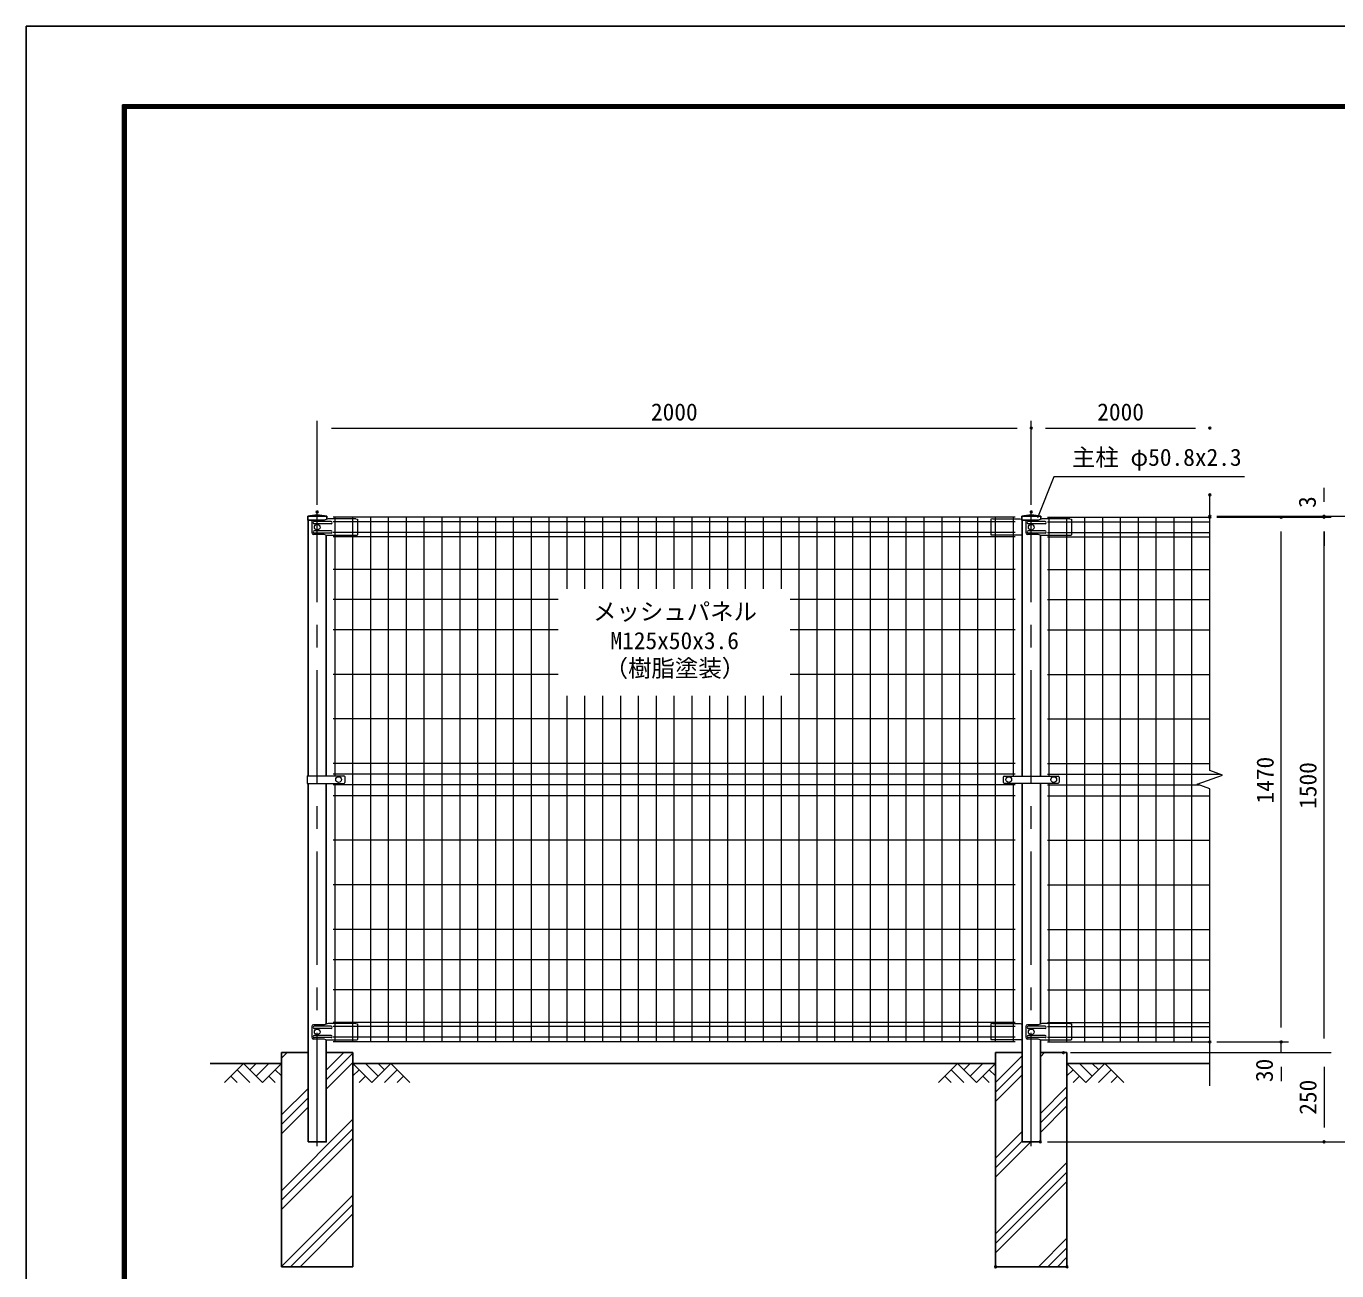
# Model space of a CAD drawing. Units: millimetres, scale not verified. Extents: x -4200 to 4200, y -2970 to 2970.
# Drawn here: x -4200 to -529, y -517 to 2970 of the extents above; entities that cross this region are included whole.
import ezdxf
from ezdxf.enums import TextEntityAlignment as Align

# ---------------------------------------------------------------- set-up
doc = ezdxf.new("R2010")
doc.units = ezdxf.units.MM
doc.header["$LTSCALE"] = 10
doc.header["$PDMODE"] = 32
doc.header["$PDSIZE"] = 5
doc.linetypes.add('USER1', pattern=[50.8, 31.75, -6.35, 6.35, -6.35])
for name, color, linetype, lineweight in [('0-3_D-TTL', 7, 'Continuous', 25), ('0-4_D-STR1', 1, 'Continuous', 25), ('0-5_D-BMK', 2, 'USER1', 13), ('0-6_D-STR2', 7, 'Continuous', 13), ('0-7_D-STR-DIM', 7, 'Continuous', 13), ('0-A_D-STR3', 3, 'Continuous', 13), ('0-B_D-STR-TXT', 7, 'Continuous', 13), ('0-C_D-DCR-HCH', 7, 'Continuous', 13), ('0-D_D-STR4', 7, 'Continuous', 25), ('0-E_D-BGD', 7, 'Continuous', 25)]:
    doc.layers.add(name, color=color, linetype=linetype, lineweight=lineweight)
doc.layers.add('0-9_Defpoints', color=7, linetype='Continuous')
doc.styles.add('ＭＳ ゴシック', font='')
doc.styles.get('ＭＳ ゴシック').set_extended_font_data('MS Gothic')

msp = doc.modelspace()

# ---------------------------------------------------------------- linework, layer by layer
at = {"layer": '0-3_D-TTL', "color": 2}
msp.add_lwpolyline([(-4200, 2970), (4200, 2970), (4200, -2970), (-4200, -2970)], close=True, dxfattribs=at)
at = {"layer": '0-3_D-TTL'}
for points in [[(-3930, 2750), (3930, 2750), (3930, -2750), (-3930, -2750)], [(-3927.5, 2747.5), (3927.5, 2747.5), (3927.5, -2747.5), (-3927.5, -2747.5)], [(-3925, 2745), (3925, 2745), (3925, -2745), (-3925, -2745)], [(-3922.5, 2742.5), (3922.5, 2742.5), (3922.5, -2742.5), (-3922.5, -2742.5)], [(-3920, 2740), (3920, 2740), (3920, -2740), (-3920, -2740)]]:
    msp.add_lwpolyline(points, close=True, dxfattribs=at)
at = {"layer": '0-4_D-STR1'}
for p, q in [((-3358.37, 1596.98), (-3411.57, 1596.98)), ((-3411.57, 1596.98), (-3411.57, 1585.98)), ((-3365.62, 1585.98), (-3411.57, 1585.98)), ((-3410.37, 1585.98), (-3410.37, 869.48)), ((-3358.37, 1588.49), (-3358.37, 1596.98)), ((-1358.37, 1596.98), (-1411.57, 1596.98)), ((-1411.57, 1596.98), (-1411.57, 1585.98)), ((-1365.62, 1585.98), (-1411.57, 1585.98)), ((-1410.37, 1585.98), (-1410.37, 868.98)), ((-1358.37, 1588.49), (-1358.37, 1596.98)), ((-3359.57, 869.48), (-3359.57, 1544.16)), ((-1359.57, 868.98), (-1359.57, 1544.16)), ((-3410.37, 848.48), (-3410.37, -156.02)), ((-3359.57, 174.07), (-3359.57, 848.48)), ((-1410.37, 848.98), (-1410.37, -156.02)), ((-1359.57, 174.07), (-1359.57, 848.98))]:
    msp.add_line(p, q, dxfattribs=at)
for points in [[(-3410.37, -156.02), (-3359.57, -156.02), (-3359.57, 130.16)], [(-1410.37, -156.02), (-1359.57, -156.02), (-1359.57, 130.16)]]:
    msp.add_lwpolyline(points, dxfattribs=at)
for centre in [(-3384.97, 1480.55), (-1384.97, 1480.55)]:
    msp.add_arc(centre, 119.43, 77.13052, 102.86948, dxfattribs=at)
at = {"layer": '0-5_D-BMK'}
for p, q in [((-3384.97, -168.02), (-3384.97, 1608.98)), ((-1384.97, -168.02), (-1384.97, 1608.98))]:
    msp.add_line(p, q, dxfattribs=at)
at = {"layer": '0-6_D-STR2'}
for p, q in [((-1429.97, 1593.98), (-3339.97, 1593.98)), ((-1429.97, 1580.88), (-3339.97, 1580.88)), ((-3334.97, 869.48), (-3334.97, 1593.98)), ((-3284.97, 123.98), (-3284.97, 1593.98)), ((-3234.97, 123.98), (-3234.97, 1593.98)), ((-3184.97, 123.98), (-3184.97, 1593.98)), ((-3134.97, 123.98), (-3134.97, 1593.98)), ((-3084.97, 123.98), (-3084.97, 1593.98)), ((-3034.97, 123.98), (-3034.97, 1593.98)), ((-2984.97, 123.98), (-2984.97, 1593.98)), ((-2934.97, 123.98), (-2934.97, 1593.98)), ((-2884.97, 123.98), (-2884.97, 1593.98)), ((-2834.97, 123.98), (-2834.97, 1593.98)), ((-2784.97, 123.98), (-2784.97, 1593.98)), ((-2734.97, 123.98), (-2734.97, 1593.98)), ((-2684.97, 1393.98), (-2684.97, 1593.98)), ((-2634.97, 1393.98), (-2634.97, 1593.98)), ((-2584.97, 1393.98), (-2584.97, 1593.98)), ((-2534.97, 1393.98), (-2534.97, 1593.98)), ((-2484.97, 1393.98), (-2484.97, 1593.98)), ((-2434.97, 1393.98), (-2434.97, 1593.98)), ((-2384.97, 1393.98), (-2384.97, 1593.98)), ((-2334.97, 1393.98), (-2334.97, 1593.98)), ((-2284.97, 1393.98), (-2284.97, 1593.98)), ((-2234.97, 1393.98), (-2234.97, 1593.98)), ((-2184.97, 1393.98), (-2184.97, 1593.98)), ((-2134.97, 1393.98), (-2134.97, 1593.98)), ((-2084.97, 1393.98), (-2084.97, 1593.98)), ((-2034.97, 123.98), (-2034.97, 1593.98)), ((-1984.97, 123.98), (-1984.97, 1593.98)), ((-1934.97, 123.98), (-1934.97, 1593.98)), ((-1884.97, 123.98), (-1884.97, 1593.98)), ((-1834.97, 123.98), (-1834.97, 1593.98)), ((-1784.97, 123.98), (-1784.97, 1593.98)), ((-1734.97, 123.98), (-1734.97, 1593.98)), ((-1684.97, 123.98), (-1684.97, 1593.98)), ((-1634.97, 123.98), (-1634.97, 1593.98)), ((-1584.97, 123.98), (-1584.97, 1593.98)), ((-1534.97, 123.98), (-1534.97, 1593.98)), ((-1484.97, 123.98), (-1484.97, 1593.98)), ((-1434.97, 868.98), (-1434.97, 1593.98)), ((-1339.97, 1593.98), (-884.97, 1593.98)), ((-1339.97, 1580.88), (-884.97, 1580.88)), ((-1334.97, 868.98), (-1334.97, 1593.98)), ((-1284.97, 123.98), (-1284.97, 1593.98)), ((-1234.97, 123.98), (-1234.97, 1593.98)), ((-1184.97, 123.98), (-1184.97, 1593.98)), ((-1134.97, 123.98), (-1134.97, 1593.98)), ((-1084.97, 123.98), (-1084.97, 1593.98)), ((-1034.97, 123.98), (-1034.97, 1593.98)), ((-984.97, 123.98), (-984.97, 1593.98)), ((-934.97, 123.98), (-934.97, 1593.98)), ((-1429.97, 1551.08), (-3339.97, 1551.08)), ((-1339.97, 1551.08), (-884.97, 1551.08)), ((-1429.97, 1539.22), (-3339.97, 1539.22)), ((-1339.97, 1539.22), (-884.97, 1539.22)), ((-2034.97, 1447.98), (-3339.97, 1447.98)), ((-1429.97, 1447.98), (-2059.97, 1447.98)), ((-1339.97, 1447.98), (-884.97, 1447.98)), ((-2709.97, 1363.48), (-3339.97, 1363.48)), ((-1429.97, 1363.48), (-2059.97, 1363.48)), ((-1339.97, 1363.48), (-884.97, 1363.48)), ((-2709.97, 1278.98), (-3339.97, 1278.98)), ((-1429.97, 1278.98), (-2059.97, 1278.98)), ((-1339.97, 1278.98), (-884.97, 1278.98)), ((-2709.97, 1153.98), (-3339.97, 1153.98)), ((-1429.97, 1153.98), (-2059.97, 1153.98)), ((-1339.97, 1153.98), (-884.97, 1153.98)), ((-2684.97, 123.98), (-2684.97, 1093.98)), ((-2634.97, 123.98), (-2634.97, 1093.98)), ((-2584.97, 123.98), (-2584.97, 1093.98)), ((-2534.97, 123.98), (-2534.97, 1093.98)), ((-2484.97, 123.98), (-2484.97, 1093.98)), ((-2434.97, 123.98), (-2434.97, 1093.98)), ((-2384.97, 123.98), (-2384.97, 1093.98)), ((-2334.97, 123.98), (-2334.97, 1093.98)), ((-2284.97, 123.98), (-2284.97, 1093.98)), ((-2234.97, 123.98), (-2234.97, 1093.98)), ((-2184.97, 123.98), (-2184.97, 1093.98)), ((-2134.97, 123.98), (-2134.97, 1093.98)), ((-2084.97, 123.98), (-2084.97, 1093.98)), ((-1429.97, 1028.98), (-3339.97, 1028.98)), ((-1339.97, 1028.98), (-884.97, 1028.98)), ((-1429.97, 903.98), (-3339.97, 903.98)), ((-1339.97, 903.98), (-884.97, 903.98)), ((-1429.97, 873.98), (-3339.97, 873.98)), ((-3334.97, 123.98), (-3334.97, 848.48)), ((-1434.97, 123.98), (-1434.97, 848.98)), ((-1339.97, 873.98), (-855.71, 873.98)), ((-1334.97, 123.98), (-1334.97, 848.98)), ((-1429.97, 843.98), (-3339.97, 843.98)), ((-1429.97, 813.98), (-3339.97, 813.98)), ((-1339.97, 843.98), (-914.24, 843.98)), ((-1339.97, 813.98), (-884.97, 813.98)), ((-1429.97, 688.98), (-3339.97, 688.98)), ((-1339.97, 688.98), (-884.97, 688.98)), ((-1429.97, 563.98), (-3339.97, 563.98)), ((-1339.97, 563.98), (-884.97, 563.98)), ((-1429.97, 438.98), (-3339.97, 438.98)), ((-1339.97, 438.98), (-884.97, 438.98)), ((-1429.97, 354.48), (-3339.97, 354.48)), ((-1339.97, 354.48), (-884.97, 354.48)), ((-1429.97, 269.98), (-3339.97, 269.98)), ((-1339.97, 269.98), (-884.97, 269.98)), ((-1429.97, 178.74), (-3339.97, 178.74)), ((-1429.97, 166.88), (-3339.97, 166.88)), ((-1339.97, 178.74), (-884.97, 178.74)), ((-1339.97, 166.88), (-884.97, 166.88)), ((-1429.97, 137.08), (-3339.97, 137.08)), ((-1429.97, 123.98), (-3339.97, 123.98)), ((-1339.97, 137.08), (-884.97, 137.08)), ((-1339.97, 123.98), (-884.97, 123.98))]:
    msp.add_line(p, q, dxfattribs=at)
at = {"layer": '0-7_D-STR-DIM'}
for p, q in [((-3384.97, 1628.98), (-3384.97, 1863.98)), ((-3344.97, 1843.98), (-1424.97, 1843.98)), ((-1384.97, 1628.98), (-1384.97, 1863.98)), ((-1384.97, 1628.98), (-1384.97, 1863.98)), ((-1344.97, 1843.98), (-924.97, 1843.98)), ((-884.97, 884.63), (-884.97, 1656.98)), ((-564.97, 1636.98), (-564.97, 1676.98)), ((-864.97, 1596.98), (-424.97, 1596.98)), ((-864.97, 1596.98), (-544.97, 1596.98)), ((-864.97, 1593.98), (-664.97, 1593.98)), ((-864.97, 1593.98), (-544.97, 1593.98)), ((-864.97, 1593.98), (-544.97, 1593.98)), ((-564.97, 1593.98), (-564.97, 1596.98)), ((-684.97, 163.98), (-684.97, 1553.98)), ((-564.97, 133.98), (-564.97, 1553.98)), ((-564.97, 1553.98), (-564.97, 1513.98)), ((-849.74, 871.81), (-884.97, 884.63)), ((-920.21, 846.15), (-849.74, 871.81)), ((-884.97, 833.33), (-920.21, 846.15)), ((-884.97, 0.98), (-884.97, 833.33)), ((-684.97, 163.98), (-684.97, 203.98)), ((-864.97, 123.98), (-664.97, 123.98)), ((-864.97, 123.98), (-664.97, 123.98)), ((-684.97, 93.98), (-684.97, 123.98)), ((-1274.97, 93.98), (-664.97, 93.98)), ((-1274.97, 93.98), (-544.97, 93.98)), ((-1274.97, 93.98), (-544.97, 93.98)), ((-684.97, 53.98), (-684.97, 13.98)), ((-564.97, 53.98), (-564.97, -116.02)), ((-1339.57, -156.02), (-424.97, -156.02)), ((-1339.57, -156.02), (-544.97, -156.02))]:
    msp.add_line(p, q, dxfattribs=at)
at = {"layer": '0-9_Defpoints'}
for p in [(-1384.97, 1843.98), (-884.97, 1843.98), (-884.97, 1656.98), (-3384.97, 1608.98), (-1384.97, 1608.98), (-884.97, 1596.98), (-884.97, 1596.98), (-884.97, 1593.98), (-684.97, 1593.98), (-564.97, 1596.98), (-564.97, 1593.98), (-884.97, 123.98), (-684.97, 123.98), (-1294.97, 93.98), (-1359.57, -156.02), (-564.97, -156.02), (-1484.97, -506.02), (-1284.97, -506.02)]:
    msp.add_point(p, dxfattribs=at)
at = {"layer": '0-A_D-STR3'}
for p, q in [((-3400.46, 1580.98), (-3400.46, 1550.98)), ((-3365.62, 1585.98), (-3395.46, 1585.98)), ((-3345.97, 1581.98), (-3393.39, 1581.98)), ((-3354.06, 1589.98), (-3365.62, 1585.98)), ((-3276.97, 1589.98), (-3354.06, 1589.98)), ((-3276.97, 1589.98), (-3271.97, 1588.98)), ((-3271.97, 1588.98), (-3271.97, 1545.16)), ((-1492.97, 1589.98), (-1497.97, 1588.98)), ((-1497.97, 1588.98), (-1497.97, 1545.16)), ((-1492.97, 1589.98), (-1415.89, 1589.98)), ((-1415.89, 1589.98), (-1411.57, 1588.49)), ((-1400.46, 1580.98), (-1400.46, 1550.98)), ((-1365.62, 1585.98), (-1395.46, 1585.98)), ((-1345.97, 1581.98), (-1393.39, 1581.98)), ((-1354.06, 1589.98), (-1365.62, 1585.98)), ((-1276.97, 1589.98), (-1354.06, 1589.98)), ((-1276.97, 1589.98), (-1271.97, 1588.98)), ((-1271.97, 1588.98), (-1271.97, 1545.16)), ((-3365.62, 1545.98), (-3395.46, 1545.98)), ((-3345.97, 1575.98), (-3393.39, 1575.98)), ((-3345.97, 1555.98), (-3393.39, 1555.98)), ((-3345.97, 1549.98), (-3393.39, 1549.98)), ((-3360.37, 1544.16), (-3365.62, 1545.98)), ((-3360.37, 1544.16), (-3272.97, 1544.16)), ((-1410.37, 1544.16), (-1496.97, 1544.16)), ((-1365.62, 1545.98), (-1395.46, 1545.98)), ((-1345.97, 1575.98), (-1393.39, 1575.98)), ((-1345.97, 1555.98), (-1393.39, 1555.98)), ((-1345.97, 1549.98), (-1393.39, 1549.98)), ((-1360.37, 1544.16), (-1365.62, 1545.98)), ((-1360.37, 1544.16), (-1272.97, 1544.16)), ((-3412.67, 869.48), (-3309.99, 869.48)), ((-3412.67, 869.48), (-3412.67, 848.48)), ((-3412.67, 848.48), (-3309.99, 848.48)), ((-3307.99, 867.48), (-3307.99, 850.48)), ((-1463.47, 865.98), (-1463.47, 851.98)), ((-1460.47, 868.98), (-1309.47, 868.98)), ((-1460.47, 848.98), (-1309.47, 848.98)), ((-1306.47, 865.98), (-1306.47, 851.98)), ((-3400.46, 166.98), (-3400.46, 136.98)), ((-3365.62, 171.98), (-3395.46, 171.98)), ((-3345.97, 167.98), (-3393.39, 167.98)), ((-3345.97, 161.98), (-3393.39, 161.98)), ((-3354.06, 175.98), (-3365.62, 171.98)), ((-3276.97, 175.98), (-3354.06, 175.98)), ((-3276.97, 175.98), (-3271.97, 174.98)), ((-3271.97, 174.98), (-3271.97, 131.16)), ((-1492.97, 175.98), (-1497.97, 174.98)), ((-1497.97, 174.98), (-1497.97, 131.16)), ((-1492.97, 175.98), (-1415.89, 175.98)), ((-1415.89, 175.98), (-1410.37, 174.07)), ((-1400.46, 166.98), (-1400.46, 136.98)), ((-1365.62, 171.98), (-1395.46, 171.98)), ((-1345.97, 167.98), (-1393.39, 167.98)), ((-1345.97, 161.98), (-1393.39, 161.98)), ((-1354.06, 175.98), (-1365.62, 171.98)), ((-1276.97, 175.98), (-1354.06, 175.98)), ((-1276.97, 175.98), (-1271.97, 174.98)), ((-1271.97, 174.98), (-1271.97, 131.16)), ((-3365.62, 131.98), (-3395.46, 131.98)), ((-3345.97, 141.98), (-3393.39, 141.98)), ((-3345.97, 135.98), (-3393.39, 135.98)), ((-3360.37, 130.16), (-3365.62, 131.98)), ((-3360.37, 130.16), (-3272.97, 130.16)), ((-1410.37, 130.16), (-1496.97, 130.16)), ((-1365.62, 131.98), (-1395.46, 131.98)), ((-1345.97, 141.98), (-1393.39, 141.98)), ((-1345.97, 135.98), (-1393.39, 135.98)), ((-1360.37, 130.16), (-1365.62, 131.98)), ((-1360.37, 130.16), (-1272.97, 130.16))]:
    msp.add_line(p, q, dxfattribs=at)
for centre in [(-3384.97, 1565.98), (-1384.97, 1565.98), (-3324.97, 858.98), (-1447.97, 858.98), (-1321.97, 858.98), (-3384.97, 151.98), (-1384.97, 151.98)]:
    msp.add_circle(centre, 8, dxfattribs=at)
for centre, radius, start, end in [((-3395.46, 1580.98), 5, 90, 180), ((-3393.39, 1578.98), 3, 90, 270), ((-3345.97, 1578.98), 3, 270, 90), ((-1395.46, 1580.98), 5, 90, 180), ((-1393.39, 1578.98), 3, 90, 270), ((-1345.97, 1578.98), 3, 270, 90), ((-3395.46, 1550.98), 5, 180, 270), ((-3393.39, 1552.98), 3, 90, 270), ((-3345.97, 1552.98), 3, 270, 90), ((-3272.97, 1545.16), 1, 270, 0), ((-1496.97, 1545.16), 1, 180, 270), ((-1395.46, 1550.98), 5, 180, 270), ((-1393.39, 1552.98), 3, 90, 270), ((-1345.97, 1552.98), 3, 270, 90), ((-1272.97, 1545.16), 1, 270, 0), ((-3309.99, 867.48), 2, 0, 90), ((-3309.99, 850.48), 2, 270, 0), ((-1460.47, 865.98), 3, 90, 180), ((-1460.47, 851.98), 3, 180, 270), ((-1309.47, 865.98), 3, 0, 90), ((-1309.47, 851.98), 3, 270, 0), ((-3395.46, 166.98), 5, 90, 180), ((-3393.39, 164.98), 3, 90, 270), ((-3345.97, 164.98), 3, 270, 90), ((-1395.46, 166.98), 5, 90, 180), ((-1393.39, 164.98), 3, 90, 270), ((-1345.97, 164.98), 3, 270, 90), ((-3395.46, 136.98), 5, 180, 270), ((-3393.39, 138.98), 3, 90, 270), ((-3345.97, 138.98), 3, 270, 90), ((-3272.97, 131.16), 1, 270, 0), ((-1496.97, 131.16), 1, 180, 270), ((-1395.46, 136.98), 5, 180, 270), ((-1393.39, 138.98), 3, 90, 270), ((-1345.97, 138.98), 3, 270, 90), ((-1272.97, 131.16), 1, 270, 0)]:
    msp.add_arc(centre, radius, start, end, dxfattribs=at)
at = {"layer": '0-B_D-STR-TXT'}
msp.add_lwpolyline([(-787.46, 1707.71), (-1322.14, 1707.71), (-1367.63, 1592.76)], dxfattribs=at)
at = {"layer": '0-C_D-DCR-HCH'}
for p, q in [((-3484.97, 78.48), (-3469.47, 93.98)), ((-3359.57, 44.78), (-3310.37, 93.98)), ((-3359.57, 18.26), (-3284.97, 92.86)), ((-1484.97, 10.19), (-1410.37, 84.79)), ((-1359.57, 82.56), (-1348.15, 93.98)), ((-3591.4, 63.98), (-3644.61, 10.77)), ((-3609.14, 46.24), (-3573.5, 10.77)), ((-3591.4, 63.98), (-3538.19, 10.77)), ((-3573.66, 46.24), (-3555.92, 63.98)), ((-3555.92, 28.5), (-3520.45, 63.98)), ((-3538.19, 10.77), (-3484.97, 63.98)), ((-3502.71, 46.24), (-3484.97, 28.59)), ((-3359.57, -8.25), (-3284.97, 66.35)), ((-3231.76, 10.77), (-3284.97, 63.98)), ((-3267.24, 46.24), (-3284.97, 28.59)), ((-3214.03, 28.5), (-3249.5, 63.98)), ((-3178.55, 63.98), (-3231.76, 10.77)), ((-3196.2, 46.15), (-3214.03, 63.98)), ((-3160.81, 46.24), (-3196.45, 10.77)), ((-3178.55, 63.98), (-3125.34, 10.77)), ((-1591.4, 63.98), (-1644.61, 10.77)), ((-1609.14, 46.24), (-1573.5, 10.77)), ((-1591.4, 63.98), (-1538.19, 10.77)), ((-1573.66, 46.24), (-1555.92, 63.98)), ((-1555.92, 28.5), (-1520.45, 63.98)), ((-1538.19, 10.77), (-1484.97, 63.98)), ((-1502.71, 46.24), (-1484.97, 28.59)), ((-1484.97, -16.33), (-1410.37, 58.27)), ((-1231.76, 10.77), (-1284.97, 63.98)), ((-1267.24, 46.24), (-1284.97, 28.59)), ((-1214.03, 28.5), (-1249.5, 63.98)), ((-1178.55, 63.98), (-1231.76, 10.77)), ((-1196.2, 46.15), (-1214.03, 63.98)), ((-1160.81, 46.24), (-1196.45, 10.77)), ((-1178.55, 63.98), (-1125.34, 10.77)), ((-3626.87, 28.5), (-3609.05, 10.77)), ((-3520.45, 28.5), (-3502.63, 10.77)), ((-3249.5, 28.5), (-3267.32, 10.77)), ((-3143.08, 28.5), (-3160.89, 10.77)), ((-1626.87, 28.5), (-1609.05, 10.77)), ((-1520.45, 28.5), (-1502.63, 10.77)), ((-1484.97, -42.84), (-1410.37, 31.76)), ((-1249.5, 28.5), (-1267.32, 10.77)), ((-1143.08, 28.5), (-1160.89, 10.77)), ((-3484.97, -80.62), (-3410.37, -6.02)), ((-3484.97, -107.14), (-3410.37, -32.54)), ((-1359.57, -76.54), (-1284.97, -1.94)), ((-1359.57, -103.06), (-1284.97, -28.46)), ((-3484.97, -133.65), (-3410.37, -59.05)), ((-1359.57, -129.57), (-1284.97, -54.97)), ((-3484.97, -292.75), (-3284.97, -92.75)), ((-3484.97, -319.27), (-3284.97, -119.27)), ((-3484.97, -345.79), (-3284.97, -145.79)), ((-1484.97, -201.94), (-1410.37, -127.34)), ((-1484.97, -228.46), (-1410.37, -153.86)), ((-1484.97, -254.97), (-1386.02, -156.02)), ((-1484.97, -414.07), (-1284.97, -214.07)), ((-1484.97, -440.59), (-1284.97, -240.59)), ((-1484.97, -467.11), (-1284.97, -267.11)), ((-3484.97, -504.89), (-3284.97, -304.89)), ((-3459.59, -506.02), (-3284.97, -331.4)), ((-3433.08, -506.02), (-3284.97, -357.92)), ((-1364.79, -506.02), (-1284.97, -426.21)), ((-1338.27, -506.02), (-1284.97, -452.72)), ((-1311.76, -506.02), (-1284.97, -479.24))]:
    msp.add_line(p, q, dxfattribs=at)
at = {"layer": '0-D_D-STR4'}
for p, q in [((-3484.97, 93.98), (-3484.97, -506.02)), ((-3410.37, 93.98), (-3484.97, 93.98)), ((-3284.97, 93.98), (-3359.57, 93.98)), ((-3284.97, 93.98), (-3284.97, -506.02)), ((-1484.97, 93.98), (-1484.97, -506.02)), ((-1410.37, 93.98), (-1484.97, 93.98)), ((-1284.97, 93.98), (-1359.57, 93.98)), ((-1284.97, 93.98), (-1284.97, -506.02)), ((-3284.97, -506.02), (-3484.97, -506.02)), ((-1284.97, -506.02), (-1484.97, -506.02))]:
    msp.add_line(p, q, dxfattribs=at)
at = {"layer": '0-E_D-BGD'}
for p, q in [((-3684.97, 63.98), (-3484.97, 63.98)), ((-3284.97, 63.98), (-1484.97, 63.98)), ((-1284.97, 63.98), (-884.97, 63.98))]:
    msp.add_line(p, q, dxfattribs=at)

# ---------------------------------------------------------------- texts
at = {"layer": '0-7_D-STR-DIM', "style": 'ＭＳ ゴシック'}
for p in [(-2450.22, 1850.73), (-1200.22, 1850.73)]:
    msp.add_text('2000', height=48.09, dxfattribs=at).set_placement(p, align=Align.BOTTOM_LEFT)
for s, p in [('3', (-573.64, 1620.28)), ('1470', (-691.72, 792.08)), ('1500', (-571.72, 777.08)), ('30', (-693.88, 11.51)), ('250', (-571.72, -80.02))]:
    msp.add_text(s, height=48.09, rotation=90, dxfattribs=at).set_placement(p, align=Align.BOTTOM_LEFT)
at = {"layer": '0-B_D-STR-TXT', "style": 'ＭＳ ゴシック'}
for s, p in [('主柱 φ50.8x2.3', (-1271.21, 1723.72)), ('メッシュパネル', (-2612.39, 1291.38)), ('M125x50x3.6', (-2563.65, 1209.98)), ('（樹脂塗装）', (-2579.9, 1132.65))]:
    msp.add_text(s, height=48.09, dxfattribs=at).set_placement(p, align=Align.BOTTOM_LEFT)

doc.saveas('drawing.dxf')
